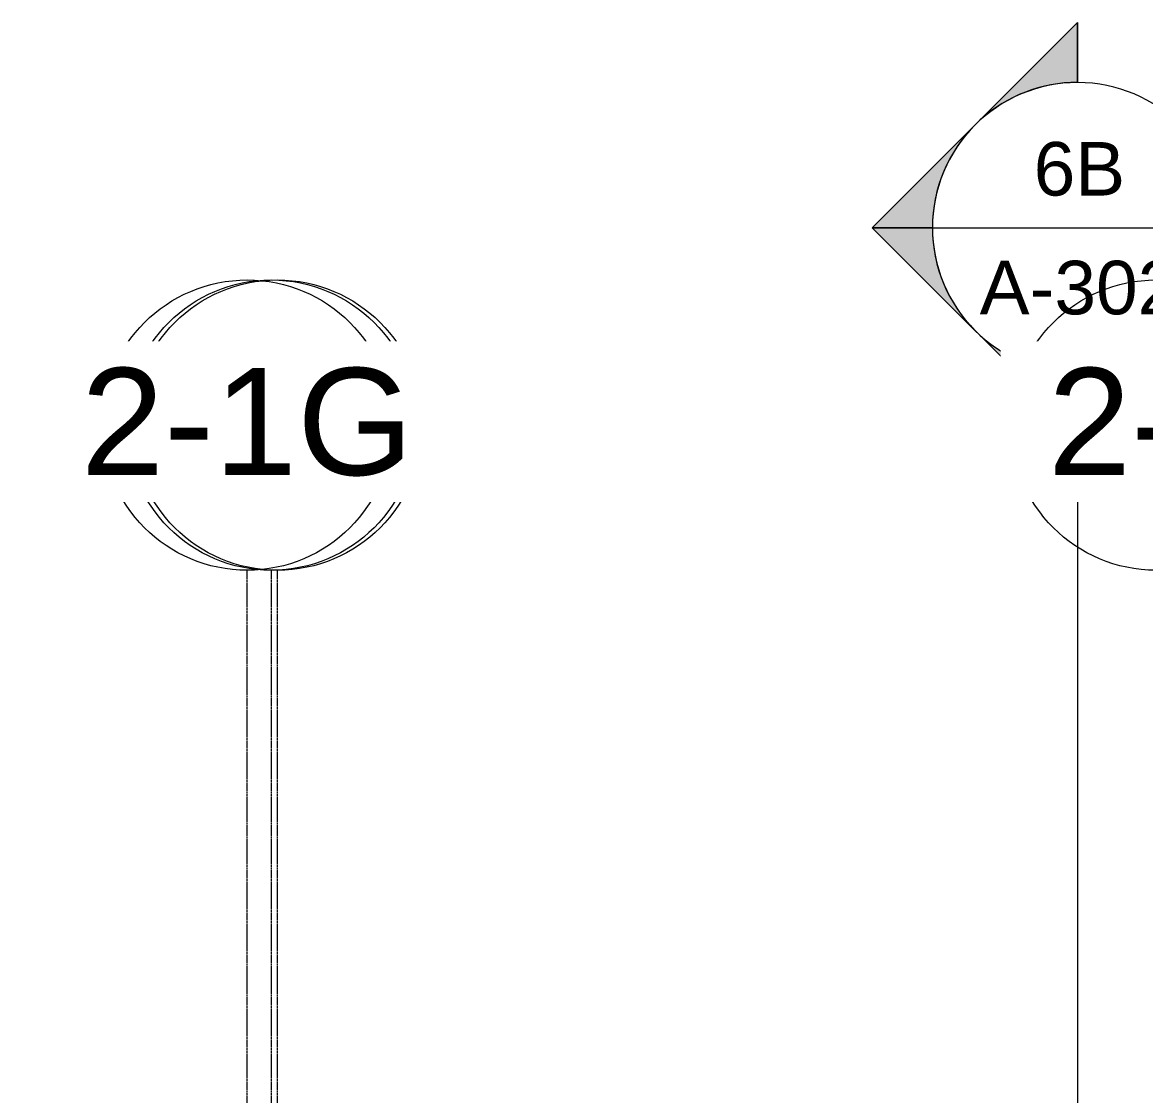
# Model space of a CAD drawing. Header units: inches. Extents: x 21386 to 98862, y -290 to 853.
# Drawn here: x 35549.1 to 35920.2, y 498.5 to 853 of the extents above; entities that cross this region are included whole.
import ezdxf

# ---------------------------------------------------------------- set-up
doc = ezdxf.new("R2010")
doc.units = ezdxf.units.IN
doc.header["$MEASUREMENT"] = 0
doc.linetypes.add('Grid Line 1_2_', pattern=[0.875, 0.5, -0.125, 0.125, -0.125])
for name, color, linetype, lineweight in [('G-ANNO-SYMB', 111, 'Continuous', 9), ('S-GRID', 1, 'Continuous', 9), ('S-GRID-IDEN', 1, 'Continuous', 9)]:
    doc.layers.add(name, color=color, linetype=linetype, lineweight=lineweight)
doc.styles.add('Arial_2', font='arial.ttf', dxfattribs={"height": 35.407186})
doc.styles.add('Arial_3', font='arial.ttf', dxfattribs={"height": 17.703593})

# ---------------------------------------------------------------- blocks, each defined once
blk = doc.blocks.new('Grid - Grid Head - Circle-14747-Building Section - East_West looking South')
at = {"layer": 'S-GRID-IDEN'}
blk.add_circle((-23085.89, 719.89), 48, dxfattribs=at)
blk = doc.blocks.new('Section - Section Head - Filled-1526-Building Section - East_West looking South')
at = {"layer": 'G-ANNO-SYMB'}
h = blk.add_hatch(color=256, dxfattribs=at)
edge = h.paths.add_edge_path(flags=0)
edge.add_arc((-22874.16, 528), 48.06, 90, 132.0784, ccw=False)
edge.add_line((-22874.16, 576.06), (-22874.16, 595.88))
edge.add_line((-22874.16, 595.88), (-22906.36, 563.67))
h = blk.add_hatch(color=256, dxfattribs=at)
edge = h.paths.add_edge_path(flags=0)
edge.add_line((-22908.1, 561.94), (-22942.04, 528))
edge.add_line((-22942.04, 528), (-22922.16, 528))
edge.add_arc((-22874.16, 528), 48, 135, 180, ccw=False)
h = blk.add_hatch(color=256, dxfattribs=at)
edge = h.paths.add_edge_path(flags=0)
edge.add_arc((-22874.16, 528), 48, 180, 225, ccw=False)
edge.add_line((-22922.16, 528), (-22942.04, 528))
edge.add_line((-22942.04, 528), (-22908.1, 494.06))
h = blk.add_hatch(color=256, dxfattribs=at)
edge = h.paths.add_edge_path(flags=0)
edge.add_line((-22906.36, 492.33), (-22874.16, 460.12))
edge.add_line((-22874.16, 460.12), (-22874.16, 479.94))
edge.add_arc((-22874.16, 528), 48.06, 227.9216, 270, ccw=False)
for p, q in [((-22942.04, 528), (-22874.16, 595.88)), ((-22906.36, 563.67), (-22874.16, 595.88)), ((-22874.16, 576), (-22874.16, 595.88)), ((-22874.16, 595.88), (-22874.16, 576.06)), ((-22942.04, 528), (-22908.1, 561.94)), ((-22942.04, 528), (-22874.16, 460.12)), ((-22922.16, 528), (-22942.04, 528)), ((-22908.1, 494.06), (-22942.04, 528)), ((-22942.04, 528), (-22922.16, 528)), ((-22874.16, 460.12), (-22906.36, 492.33)), ((-22874.16, 480), (-22874.16, 460.12)), ((-22874.16, 479.94), (-22874.16, 460.12))]:
    blk.add_line(p, q, dxfattribs=at)
for radius, start, end in [(48, 90, 270), (48.06, 90, 132.0784), (48, 270, 90), (48, 135, 180), (48, 180, 225), (48.06, 227.9216, 270)]:
    blk.add_arc((-22874.16, 528), radius, start, end, dxfattribs=at)

msp = doc.modelspace()

# ---------------------------------------------------------------- linework, layer by layer
at = {"layer": 'G-ANNO-SYMB'}
msp.add_line((35850.03, 785.16), (35946.03, 785.16), dxfattribs=at)
at = {"layer": 'S-GRID', "linetype": 'Grid Line 1_2_'}
for p, q in [((35623.46, -107.86), (35623.46, 671.89)), ((35623.46, -107.86), (35623.46, 671.89)), ((35631.46, -107.86), (35631.46, 671.89)), ((35633.46, -107.86), (35633.46, 671.89))]:
    msp.add_line(p, q, dxfattribs=at)

# ---------------------------------------------------------------- block references
at = {"layer": 'S-GRID-IDEN'}
for p in [(58709.35, 0), (59009.85, 0)]:
    msp.add_blockref('Grid - Grid Head - Circle-14747-Building Section - East_West looking South', p, dxfattribs=at)

# ---------------------------------------------------------------- texts
at = {"layer": 'G-ANNO-SYMB', "char_height": 17.704, "attachment_point": 2, "line_spacing_factor": 0.938532, "style": 'Arial_3'}
for s, insert, width in [('6B', (35898.64, 813.5), 36.072), ('A-302', (35898.64, 774.22), 78.624)]:
    msp.add_mtext(s, dxfattribs=dict(at, insert=insert, width=width))

# ---------------------------------------------------------------- next in the draw order: texts
at = {"layer": 'S-GRID-IDEN', "char_height": 35.407, "attachment_point": 2, "line_spacing_factor": 0.938532, "style": 'Arial_2', "bg_fill": 3, "box_fill_scale": 1.25, "bg_fill_color": 0, "bg_fill_transparency": 0}
for s, insert, width in [('1-1G', (35623.45, 738.77), 130.896), ('1-2', (35923.95, 738.77), 85.104)]:
    msp.add_mtext(s, dxfattribs=dict(at, insert=insert, width=width))

# ---------------------------------------------------------------- next in the draw order: linework, layer by layer
at = {"layer": 'G-ANNO-SYMB'}
msp.add_line((35898.03, 737.16), (35898.03, -79.66), dxfattribs=at)

# ---------------------------------------------------------------- next in the draw order: block references
msp.add_blockref('Section - Section Head - Filled-1526-Building Section - East_West looking South', (58772.19, 257.16), dxfattribs=at)
at = {"layer": 'S-GRID-IDEN'}
for p in [(58717.35, 0), (59009.85, 0)]:
    msp.add_blockref('Grid - Grid Head - Circle-14747-Building Section - East_West looking South', p, dxfattribs=at)

# ---------------------------------------------------------------- next in the draw order: texts
at = {"layer": 'S-GRID-IDEN', "char_height": 35.407, "width": 85.104, "attachment_point": 2, "line_spacing_factor": 0.938532, "style": 'Arial_2', "bg_fill": 3, "box_fill_scale": 1.25, "bg_fill_color": 0, "bg_fill_transparency": 0}
for s, insert in [('2-1', (35631.45, 738.77)), ('2-2', (35923.95, 738.77))]:
    msp.add_mtext(s, dxfattribs=dict(at, insert=insert))

# ---------------------------------------------------------------- next in the draw order: block references
at = {"layer": 'S-GRID-IDEN'}
msp.add_blockref('Grid - Grid Head - Circle-14747-Building Section - East_West looking South', (58719.35, 0), dxfattribs=at)

# ---------------------------------------------------------------- next in the draw order: texts
at = {"layer": 'S-GRID-IDEN', "insert": (35633.45, 738.77), "char_height": 35.407, "width": 85.104, "attachment_point": 2, "line_spacing_factor": 0.938532, "style": 'Arial_2', "bg_fill": 3, "box_fill_scale": 1.25, "bg_fill_color": 0, "bg_fill_transparency": 0}
msp.add_mtext('1-1', dxfattribs=at)

# ---------------------------------------------------------------- next in the draw order: block references
at = {"layer": 'S-GRID-IDEN'}
msp.add_blockref('Grid - Grid Head - Circle-14747-Building Section - East_West looking South', (58709.35, 0), dxfattribs=at)

# ---------------------------------------------------------------- next in the draw order: texts
at = {"layer": 'S-GRID-IDEN', "insert": (35623.45, 738.77), "char_height": 35.407, "width": 130.896, "attachment_point": 2, "line_spacing_factor": 0.938532, "style": 'Arial_2', "bg_fill": 3, "box_fill_scale": 1.25, "bg_fill_color": 0, "bg_fill_transparency": 0}
msp.add_mtext('2-1G', dxfattribs=at)

doc.saveas('drawing.dxf')
